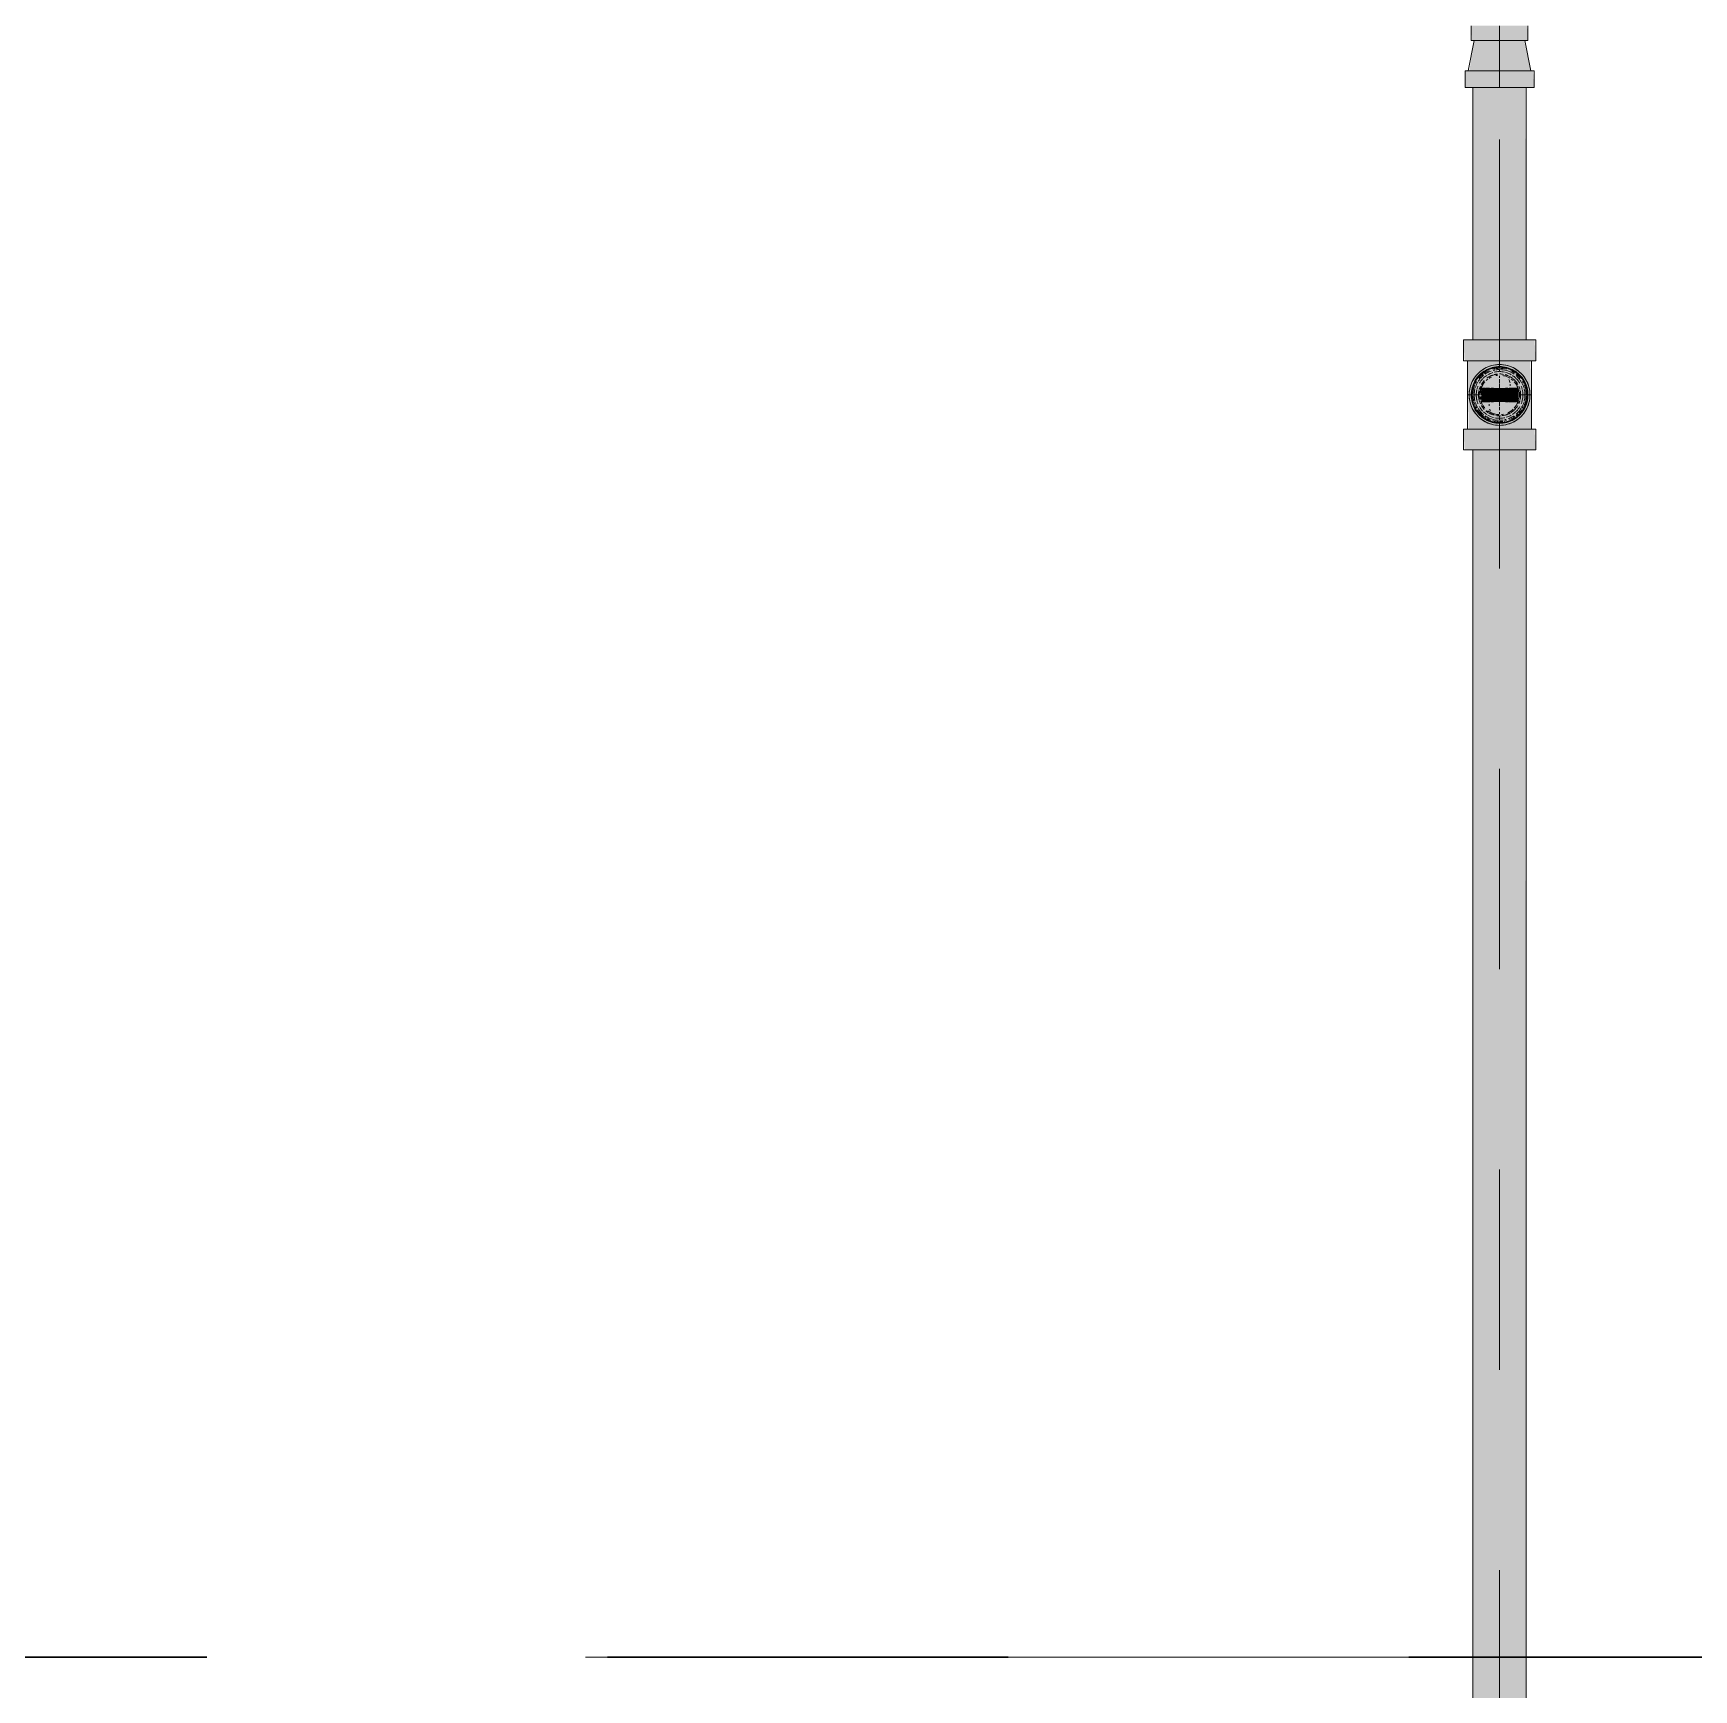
# Model space of a CAD drawing. Header units: millimetres. Extents: x -4000 to 187956, y -58990 to 162485.
# Drawn here: x 18088 to 19404, y 135424 to 136737 of the extents above; entities that cross this region are included whole.
import ezdxf

# ---------------------------------------------------------------- set-up
doc = ezdxf.new("R2010")
doc.units = ezdxf.units.MM
for name, pattern in [('Dash 1_16_', [317.5, 158.75, -158.75]), ('Grid Line', [2222.5, 1270, -317.5, 317.5, -317.5]), ('Grid Line 12_5mm', [2150, 1250, -300, 300, -300])]:
    doc.linetypes.add(name, pattern=pattern)
for name, color, linetype, lineweight in [('F-SPRN', 3, 'Continuous', 9), ('P-PIPE', 3, 'Continuous', 9), ('P-PIPE-CNTR', 3, 'Continuous', 9), ('S-GRID', 1, 'Continuous', 30)]:
    doc.layers.add(name, color=color, linetype=linetype, lineweight=lineweight)

# ---------------------------------------------------------------- blocks, each defined once
blk = doc.blocks.new('CMF2_NHAXUONG_A_rvt-1-0_000')
at = {"layer": 'S-GRID', "linetype": 'Grid Line 12_5mm', "lineweight": 9}
blk.add_line((-824.3, 135450), (183641.1, 135450), dxfattribs=at)
blk = doc.blocks.new('Sprinkler_Up - DN20-V33-0_000')
at = {"layer": 'F-SPRN', "transparency": 33554534}
for points in [[(13, 0), (22.2, 0), (18, 13.1), (6.9, 21.2), (-6.9, 21.2), (-18, 13.1), (-22.2, 0), (-3.9, 0.7), (-1.7, 2.9), (-1.2, 3.5), (-0.6, 4), (0.6, 4), (1.2, 3.5), (1.7, 2.9), (4.6, 0)], [(0, -16.7), (4.3, -16.1), (11.8, -11.8), (16.1, -4.3), (16.1, 4.3), (9.9, 13.2), (8.3, 14.4), (0, 16.7), (-4.3, 16.1), (-11.8, 11.8), (-16.1, 4.3), (-16.1, -4.3), (-11.8, -11.8), (-8.3, -14.4)], [(0, -15.6), (7.8, -13.5), (13.5, -7.8), (15.1, -4), (15.1, 4), (13, 8.3), (7.8, 13.5), (0, 15.6), (-8.2, 13.2), (-11, 11), (-15.1, 4), (-15.1, -4), (-11, -11), (-7.8, -13.5)], [(6.9, -21.2), (18, -13.1), (22.2, 0), (3.9, -0.7), (1.7, -2.9), (1.2, -3.5), (0.6, -4), (-0.6, -4), (-1.2, -3.5), (-1.7, -2.9), (-4.6, 0), (-22.2, 0), (-18, -13.1), (-6.9, -21.2), (3.4, -21.2)], [(-10.9, -5.5), (-10.9, 5.4), (-14.5, 5.4), (-14.5, -5.5)], [(-7.7, -5.5), (-7.7, 5.4), (-10.9, 5.4), (-10.9, -5.5)], [(0, -5.5), (0, 5.4), (-7.7, 5.4), (-7.7, -5.5)], [(0, 0), (5.7, 0), (2.9, 4.9), (-2.9, 4.9), (-5.7, 0)], [(2.9, -4.9), (5.7, 0), (-5.7, 0), (-2.9, -4.9)], [(-4.6, 0), (4.6, 0), (0, 4.6)], [(0, -4.6), (4.6, 0), (-4.6, 0)], [(0, -2.6), (1.3, 0), (-1.8, 0)], [(-1.3, 0), (1.8, 0), (0, 2.6)], [(7.7, -5.5), (7.7, 5.4), (0, 5.4), (0, -5.5)], [(10.9, -5.5), (10.9, 5.4), (7.7, 5.4), (7.7, -5.5)], [(10.9, -5.5), (14.5, -5.5), (14.5, 5.4), (10.9, 5.4)]]:
    blk.add_hatch(color=1, dxfattribs=at).paths.add_polyline_path(points)
at = {"layer": 'F-SPRN', "color": 1}
for p, q in [((-11.5, 5.4), (-14.5, 5.4)), ((-14.5, 5.4), (-11.3, 5.4)), ((-14.5, 5.4), (-14.5, 3.7)), ((-14.5, 3.3), (-14.5, 0)), ((-11.5, 5.4), (-11.5, 4)), ((-10.9, 1.9), (-10.9, 3.6)), ((-10.8, 5.4), (-8, 5.4)), ((-8.1, 5.4), (-10.8, 5.4)), ((-8.1, 5.4), (-8.1, 2.8)), ((-8.1, 2.5), (-8.1, 0.7)), ((-7.7, 4.8), (-7.7, 2.7)), ((-7.7, 4.8), (-7.7, 2.7)), ((-7.7, 2.1), (-7.7, 0.5)), ((-7.7, 2.1), (-7.7, 0.5)), ((-6.7, 5.4), (-4.7, 5.4)), ((-5.8, 3.8), (-5.8, 2.2)), ((-2.1, 0), (-2.1, 0)), ((-2.1, 0), (-2.1, -0.1)), ((-0.6, 2), (-0.6, 2)), ((-0.5, 2), (-0.6, 2)), ((0, 2.1), (-0.1, 2.1)), ((1.7, 1.2), (1.6, 1.3)), ((1.7, 1.2), (1.7, 1.2)), ((2.1, 0), (2.1, 0.1)), ((2.1, 0), (2.1, 0)), ((4.7, 5.4), (6.5, 5.4)), ((7.7, 5.4), (10.8, 5.4)), ((7.7, 5.2), (7.7, 2.7)), ((7.7, 5.2), (7.7, 2.7)), ((7.7, 2.3), (7.7, 0.5)), ((7.7, 2.3), (7.7, 0.5)), ((10.8, 5.4), (8.1, 5.4)), ((8.1, 5.4), (8.1, 2.8)), ((8.1, 2.5), (8.1, 0.4)), ((10.9, 5.4), (13, 5.4)), ((10.9, 3.6), (10.9, 0.2)), ((13, 5.4), (11.5, 5.4)), ((11.5, 5.4), (11.5, 4)), ((11.5, 3), (11.5, 0.2)), ((13.2, 5.4), (14.5, 5.4)), ((14.5, 5.4), (13.2, 5.4)), ((14.5, 5.4), (14.5, -5.5)), ((-14.5, -1.3), (-14.5, -3.7)), ((-11.1, -5.5), (-14.5, -5.5)), ((-14.5, -5.5), (-11.5, -5.5)), ((-10.9, -2.6), (-10.9, -1.3)), ((-10.8, -5.5), (-8.1, -5.5)), ((-7.8, -5.5), (-10.8, -5.5)), ((-8.1, -4.2), (-8.1, -5.5)), ((-7.7, -2.7), (-7.7, -4)), ((-7.7, -2.7), (-7.7, -4)), ((-7, -5.5), (-5.8, -5.5)), ((-4.8, -5.5), (-7, -5.5)), ((-5.8, -2.3), (-5.8, -3.8)), ((-2.1, -0.1), (-2.1, -0.2)), ((-2.1, -0.3), (-2, -0.4)), ((-1.5, -1.4), (-1.4, -1.5)), ((-1.2, -1.7), (-1.1, -1.7)), ((-1.1, -1.7), (-1.1, -1.8)), ((0, -2.1), (0.1, -2.1)), ((7, -5.5), (4.8, -5.5)), ((5.8, -2.2), (5.8, -3.8)), ((5.8, -5.5), (7, -5.5)), ((7.7, -0.5), (7.7, -2.3)), ((7.7, -0.5), (7.7, -2.3)), ((7.7, -2.7), (7.7, -5.4)), ((7.7, -2.7), (7.7, -5.4)), ((10.8, -5.5), (7.7, -5.5)), ((8.1, -0.4), (8.1, -2.5)), ((8.1, -2.8), (8.1, -5.5)), ((8.1, -5.5), (10.8, -5.5)), ((10.9, -0.2), (10.9, -3.6)), ((13, -5.5), (10.9, -5.5)), ((11.5, -0.2), (11.5, -3)), ((11.5, -4), (11.5, -5.5)), ((11.5, -5.5), (13, -5.5)), ((13.3, -5.5), (14.5, -5.5)), ((14.5, -5.5), (13.3, -5.5))]:
    blk.add_line(p, q, dxfattribs=at)
at = {"layer": 'F-SPRN', "color": 1, "flags": 128}
for points in [[(-1.7, 1.1), (-1.8, 1.1), (-1.8, 1), (-1.9, 0.9), (-1.9, 0.8), (-1.9, 0.8), (-2, 0.7), (-2, 0.6), (-2, 0.5), (-2, 0.5), (-2, 0.4), (-2.1, 0.3), (-2.1, 0.2), (-2.1, 0.1), (-2.1, 0)], [(-1.5, 1.4), (-1.6, 1.3), (-1.6, 1.3), (-1.7, 1.2), (-1.7, 1.1)], [(-1.4, 1.5), (-1.5, 1.5), (-1.5, 1.4)], [(-0.6, 2), (-0.7, 2), (-0.8, 1.9), (-0.9, 1.9), (-0.9, 1.9), (-1, 1.8), (-1.1, 1.8), (-1.2, 1.7), (-1.2, 1.7), (-1.3, 1.6), (-1.4, 1.6), (-1.4, 1.5)], [(-0.3, 2.1), (-0.4, 2), (-0.5, 2)], [(-0.1, 2.1), (-0.1, 2.1), (-0.2, 2.1), (-0.3, 2.1)], [(1.6, 1.3), (1.6, 1.4), (1.5, 1.4), (1.4, 1.5), (1.4, 1.5), (1.3, 1.6), (1.3, 1.7), (1.2, 1.7), (1.1, 1.7), (1.1, 1.8), (1, 1.8), (0.9, 1.9), (0.8, 1.9), (0.8, 1.9), (0.7, 2), (0.6, 2), (0.5, 2), (0.4, 2), (0.4, 2), (0.3, 2.1), (0.2, 2.1), (0.1, 2.1), (0, 2.1)], [(1.8, 1), (1.8, 1), (1.8, 1.1), (1.7, 1.2)], [(2.1, 0.1), (2.1, 0.2), (2.1, 0.2), (2.1, 0.3), (2, 0.4), (2, 0.5), (2, 0.6), (2, 0.7), (1.9, 0.7), (1.9, 0.8), (1.9, 0.9), (1.8, 1)], [(-2.1, -0.2), (-2.1, -0.2), (-2.1, -0.3)], [(-2, -0.4), (-2, -0.5), (-2, -0.6), (-2, -0.7), (-1.9, -0.7), (-1.9, -0.8), (-1.9, -0.9), (-1.8, -1), (-1.8, -1), (-1.8, -1.1), (-1.7, -1.2), (-1.7, -1.2), (-1.6, -1.3), (-1.6, -1.4), (-1.5, -1.4)], [(-1.4, -1.5), (-1.4, -1.5), (-1.3, -1.6)], [(-1.3, -1.6), (-1.3, -1.7), (-1.2, -1.7)], [(-1.1, -1.8), (-1, -1.8), (-0.9, -1.9), (-0.8, -1.9), (-0.8, -1.9), (-0.7, -2), (-0.6, -2), (-0.5, -2)], [(-0.5, -2), (-0.4, -2), (-0.4, -2), (-0.3, -2.1), (-0.2, -2.1), (-0.1, -2.1), (0, -2.1)], [(0.1, -2.1), (0.1, -2.1), (0.2, -2.1), (0.3, -2.1), (0.4, -2), (0.5, -2), (0.6, -2), (0.6, -2), (0.7, -2), (0.8, -1.9), (0.9, -1.9), (0.9, -1.9), (1, -1.8), (1.1, -1.8), (1.2, -1.7), (1.2, -1.7), (1.3, -1.6), (1.4, -1.6), (1.4, -1.5), (1.5, -1.5), (1.5, -1.4), (1.6, -1.3), (1.6, -1.3), (1.7, -1.2), (1.7, -1.1), (1.8, -1.1), (1.8, -1), (1.9, -0.9), (1.9, -0.8), (1.9, -0.8), (2, -0.7), (2, -0.6), (2, -0.5), (2, -0.5)], [(2, -0.5), (2, -0.4), (2.1, -0.3)], [(2.1, -0.3), (2.1, -0.2), (2.1, -0.1), (2.1, 0)]]:
    blk.add_lwpolyline(points, dxfattribs=at)
at = {"layer": 'F-SPRN', "color": 1}
for radius, start, end in [(22.2, 360, 180), (21.9, 142.518, 144), (21.9, 126.6942, 142.518), (21.9, 108.2621, 125.7507), (16.7, 121.4181, 126.9869), (16.7, 121.4181, 126.9869), (16.7, 106.5995, 120), (16.7, 106.5995, 120), (15.6, 120, 121.8808), (15.6, 120, 121.8808), (15.6, 114.4363, 119.9813), (15.6, 114.4363, 119.9813), (21.9, 99.348, 107.901), (16.7, 96.4143, 105), (16.7, 96.4143, 105), (21.9, 90.145, 98.8503), (15.6, 95.5762, 100.6843), (15.6, 95.5762, 100.6843), (16.7, 83.0684, 90), (16.7, 83.0684, 90), (21.9, 72.5583, 89.4624), (15.6, 75.573, 80.5892), (15.6, 75.573, 80.5892), (15.6, 67.5614, 74.5481), (15.6, 67.5614, 74.5481), (16.7, 60, 75), (16.7, 60, 75), (15.6, 60.0187, 65.5637), (15.6, 60.0187, 65.5637), (21.9, 54.2493, 71.7379), (15.6, 58.1192, 60), (15.6, 58.1192, 60), (16.7, 53.0131, 58.5819), (16.7, 53.0131, 58.5819), (21.9, 36.7299, 51.5887), (21.9, 165.6773, 179.2615), (21.9, 144.7698, 164.8151), (16.7, 167.6802, 180), (16.7, 167.6802, 180), (16.7, 155.3879, 164.9693), (16.7, 155.3879, 164.9693), (15.6, 166.4265, 180), (15.6, 166.4265, 180), (15.6, 150.9409, 165), (15.6, 159.6139, 165), (16.7, 136.7213, 149.931), (16.7, 136.7213, 149.931), (15.6, 150.9409, 156.3845), (15.6, 138.4214, 150), (15.6, 138.4214, 150), (15.6, 126.205, 133.2078), (15.6, 126.205, 133.2078), (4.63, 155.7832, 180), (4.63, 155.7832, 180), (4.63, 109.0192, 138.2703), (4.63, 109.0192, 138.2703), (2.56, 109.0192, 168.8278), (2.56, 109.0192, 168.8278), (2.04, 109.0192, 180), (4.63, 17.9592, 90), (4.63, 17.9592, 90), (3.81, 57.0577, 90), (2.56, 14.5599, 90), (2.56, 14.5599, 90), (2.04, 10.4703, 90), (3.81, 16.1605, 43.8358), (15.6, 46.7922, 53.795), (15.6, 46.7922, 53.795), (15.6, 30, 41.5786), (15.6, 33.2365, 41.5786), (16.7, 30, 38.2559), (16.7, 30, 38.2559), (15.6, 30, 33.2365), (15.6, 23.6155, 29.5646), (15.6, 15, 29.5646), (15.6, 15, 20.3861), (16.7, 15, 24.6121), (16.7, 15, 24.6121), (15.6, 360, 13.6618), (15.6, 0, 13.6618), (16.7, 360, 12.3198), (16.7, 0, 12.3198), (21.9, 15.1849, 35.2302), (21.9, 0.7385, 14.3227), (22.2, 180, 360), (21.9, 180.7385, 194.3227), (21.9, 195.1849, 215.2302), (21.9, 216.7299, 233.3058), (16.7, 180, 192.3198), (16.7, 180, 192.3198), (16.7, 195.0307, 204.6121), (16.7, 195.0307, 204.6121), (15.6, 181.9082, 193.6618), (15.6, 181.9082, 193.6618), (15.6, 197.3339, 209.5646), (15.6, 197.3339, 209.5646), (16.7, 210.069, 223.2787), (16.7, 210.069, 223.2787), (15.6, 212.5472, 221.5786), (15.6, 212.5472, 221.5786), (16.7, 229.4249, 238.5819), (16.7, 229.4249, 238.5819), (15.6, 233.795, 240), (15.6, 233.795, 240), (4.63, 197.9592, 0), (4.63, 197.9592, 270), (3.81, 196.1605, 360), (2.56, 191.1677, 0), (2.56, 191.1677, 360), (2.04, 190.4703, 0), (4.63, 270, 360), (15.6, 300, 313.2078), (15.6, 300, 313.2078), (16.7, 301.4181, 310.5751), (16.7, 301.4181, 310.5751), (15.6, 318.4214, 330), (15.6, 318.4214, 326.7635), (15.6, 326.7635, 330), (16.7, 321.7441, 330), (16.7, 321.7441, 330), (15.6, 330.4354, 345), (15.6, 330.4354, 336.3845), (21.9, 308.4113, 323.2701), (15.6, 339.6139, 345), (15.6, 346.3382, 360), (15.6, 346.3382, 360), (16.7, 335.3879, 345), (16.7, 335.3879, 345), (16.7, 347.6802, 360), (16.7, 347.6802, 360), (21.9, 324.7698, 344.8151), (21.9, 345.6773, 359.2615), (21.9, 234.2493, 251.7379), (16.7, 240, 255), (16.7, 240, 255), (15.6, 240.0187, 254.5481), (15.6, 240.0187, 254.5481), (21.9, 252.5583, 269.4624), (15.6, 255, 267.64), (15.6, 255, 267.64), (16.7, 263.0684, 270), (16.7, 263.0684, 270), (21.9, 270.145, 278.8503), (15.6, 275.5762, 280.6843), (15.6, 275.5762, 280.6843), (16.7, 276.4143, 285), (16.7, 276.4143, 285), (21.9, 279.348, 287.901), (16.7, 286.5995, 300), (16.7, 286.5995, 300), (15.6, 294.4363, 299.9813), (15.6, 294.4363, 299.9813), (21.9, 288.2621, 305.7507)]:
    blk.add_arc((0, 0), radius, start, end, dxfattribs=at)
blk = doc.blocks.new('Steel_Transition_Threaded_HoaPhat - Standard-V37-0_000')
at = {"layer": 'P-PIPE', "lineweight": 13, "transparency": 33554534}
h = blk.add_hatch(color=1, dxfattribs=at)
h.paths.add_polyline_path([(19250, 136427.6), (19255.8, 136428.4), (19263, 136431.9), (19265.9, 136434.2), (19269.5, 136438.8), (19271.7, 136444.3), (19272.5, 136450.1), (19271.7, 136455.9), (19269.5, 136461.3), (19263, 136468.2), (19261.3, 136469.6), (19255.8, 136471.8), (19250, 136472.6), (19244.2, 136471.8), (19238.8, 136469.6), (19232, 136463.3), (19230.5, 136461.3), (19228.3, 136455.9), (19227.5, 136450.1), (19228.3, 136444.3), (19230.5, 136438.8), (19234.1, 136434.2), (19238.8, 136430.6), (19244.2, 136428.4)])
h.paths.add_polyline_path([(19250, 136430), (19244.8, 136430.7), (19240, 136432.7), (19235.8, 136435.9), (19232.6, 136440), (19230.6, 136444.9), (19229.9, 136450.1), (19230.6, 136455.3), (19235, 136463.3), (19235.8, 136464.3), (19240, 136467.5), (19244.8, 136469.5), (19250, 136470.2), (19255.2, 136469.5), (19263, 136465.2), (19264.2, 136464.3), (19267.4, 136460.1), (19269.4, 136455.3), (19270.1, 136450.1), (19269.4, 136444.9), (19267.4, 136440), (19263, 136434.9), (19260.1, 136432.7), (19255.2, 136430.7)])
for points in [[(19250, 136430), (19250, 136433.7), (19241.8, 136435.9), (19235.8, 136441.9), (19233.6, 136450.1), (19235.8, 136458.3), (19241.8, 136464.3), (19250, 136466.5), (19250, 136470.2), (19244.8, 136469.5), (19240, 136467.5), (19235, 136463.3), (19232.6, 136460.1), (19230.6, 136455.3), (19229.9, 136450.1), (19230.6, 136444.9), (19232.6, 136440), (19235.8, 136435.9), (19240, 136432.7), (19244.8, 136430.7)], [(19250, 136431.6), (19254.8, 136432.2), (19259.3, 136434.1), (19263.1, 136437), (19266, 136440.8), (19267.9, 136445.3), (19268.5, 136450.1), (19267.9, 136454.9), (19266, 136459.3), (19262.9, 136463.3), (19259.3, 136466.1), (19254.8, 136468), (19250, 136468.6), (19245.2, 136468), (19240.8, 136466.1), (19236.9, 136463.2), (19234, 136459.3), (19232.1, 136454.9), (19231.5, 136450.1), (19232.1, 136445.3), (19234, 136440.8), (19236.9, 136437), (19240.8, 136434.1), (19245.2, 136432.2)], [(19250, 136430), (19255.2, 136430.7), (19263, 136434.9), (19264.2, 136435.9), (19267.4, 136440), (19269.4, 136444.9), (19270.1, 136450.1), (19269.4, 136455.3), (19267.4, 136460.1), (19263, 136465.2), (19260.1, 136467.5), (19255.2, 136469.5), (19250, 136470.2), (19250, 136466.5), (19258.2, 136464.3), (19264.2, 136458.3), (19266.4, 136450.1), (19264.2, 136441.9), (19258.2, 136435.9), (19250, 136433.7)]]:
    blk.add_hatch(color=1, dxfattribs=at).paths.add_polyline_path(points)
at = {"layer": 'P-PIPE', "color": 20, "lineweight": 13}
for radius, start, end in [(22.5, 90, 270), (22.5, 135, 150), (20.1, 139.8677, 148.1553), (18.5, 136.4297, 150), (18.5, 136.4297, 150), (22.5, 120, 135), (20.1, 135, 138.6435), (20.1, 128.8856, 135), (18.5, 134.3867, 135), (18.5, 134.3867, 135), (18.5, 123.4976, 133.2041), (18.5, 123.4976, 133.2041), (20.1, 120, 125.0043), (22.5, 105, 120), (20.1, 109.6859, 120), (18.5, 106.819, 120), (18.5, 106.819, 120), (16.4, 115.1607, 120), (16.4, 107.4657, 111.9681), (22.5, 90, 105), (20.1, 100.9975, 105), (18.5, 91.4353, 103.2046), (18.5, 91.4353, 103.2046), (16.4, 96.2132, 104.6042), (20.1, 90.5246, 98.5089), (22.5, 75, 90), (22.5, 270, 90), (18.5, 78.0986, 90), (18.5, 78.0986, 90), (20.1, 75.0607, 87.9279), (18.5, 60, 75), (18.5, 60, 75), (16.4, 66.9681, 72.9388), (20.1, 60, 75), (22.5, 60, 75), (20.1, 54.9957, 60), (18.5, 46.7959, 56.5024), (18.5, 46.7959, 56.5024), (22.5, 45, 60), (18.5, 45, 45.6133), (18.5, 45, 45.6133), (20.1, 45, 49.451), (18.5, 30, 43.5703), (18.5, 30, 43.5703), (20.1, 31.8447, 45), (22.5, 30, 45), (22.5, 165, 180), (22.5, 180, 195), (22.5, 150, 165), (20.1, 166.0499, 180), (20.1, 180, 193.9501), (20.1, 150, 162.7449), (18.5, 166.5939, 193.4061), (18.5, 166.5939, 180), (18.5, 180, 193.4061), (18.5, 157.6232, 165), (18.5, 157.6232, 165), (16.4, 168.5467, 178.9063), (16.4, 184.8393, 191.4533), (16.4, 158.0319, 163.506), (16.4, 143.5463, 150), (16.4, 30, 37.0516), (16.4, 353.5463, 8.0319), (18.5, 15, 22.3768), (18.5, 15, 22.3768), (20.1, 17.2551, 30), (18.5, 346.5939, 13.4061), (18.5, 0, 13.4061), (18.5, 346.5939, 0), (22.5, 15, 30), (20.1, 0, 13.9501), (20.1, 346.0499, 0), (22.5, 0, 15), (22.5, 345, 0), (22.5, 195, 210), (22.5, 210, 225), (20.1, 197.2551, 210), (18.5, 195, 202.3768), (18.5, 195, 202.3768), (20.1, 211.8447, 225), (18.5, 210, 223.5703), (18.5, 210, 223.5703), (20.1, 225, 231.1144), (16.4, 210.6635, 216.4537), (18.5, 226.7959, 236.5024), (18.5, 226.7959, 236.5024), (16.4, 230.4733, 236.6389), (16.4, 240, 246.5955), (16.4, 293.4045, 300), (18.5, 303.4976, 313.2041), (18.5, 303.4976, 313.2041), (18.5, 314.5933, 315), (18.5, 314.5933, 315), (20.1, 310.549, 315), (18.5, 316.4297, 330), (18.5, 316.4297, 330), (20.1, 315, 328.1553), (16.4, 338.0319, 342.8691), (22.5, 315, 330), (18.5, 337.6232, 345), (18.5, 337.6232, 345), (20.1, 330, 342.7449), (22.5, 330, 345), (22.5, 225, 240), (20.1, 234.9957, 240), (22.5, 240, 255), (20.1, 240, 255), (18.5, 240, 255), (18.5, 240, 255), (22.5, 255, 270), (16.4, 250.3629, 255), (20.1, 255.0607, 267.9279), (18.5, 258.0986, 270), (18.5, 258.0986, 270), (16.4, 264.1652, 268.506), (22.5, 270, 285), (20.1, 270.5246, 278.5089), (18.5, 271.4353, 283.2046), (18.5, 271.4353, 283.2046), (16.4, 276.2132, 283.9063), (20.1, 280.9975, 285), (16.4, 287.4657, 291.9681), (18.5, 286.819, 300), (18.5, 286.819, 300), (22.5, 285, 300), (20.1, 289.6859, 300), (20.1, 300, 305.0043), (22.5, 300, 315)]:
    blk.add_arc((19250, 136450.1), radius, start, end, dxfattribs=at)

msp = doc.modelspace()

# ---------------------------------------------------------------- block references
at = {"lineweight": 5}
msp.add_blockref('CMF2_NHAXUONG_A_rvt-1-0_000', (0, 0), dxfattribs=at)

# ---------------------------------------------------------------- next in the draw order: hatches: boundary and pattern name
at = {"layer": 'P-PIPE', "transparency": 33554534}
for points in [[(19250, 136730.8), (19272.5, 136730.8), (19271.7, 136742.6), (19227.5, 136742.6), (19228.3, 136730.8), (19244.2, 136730.8)], [(19267.5, 136706.9), (19274.8, 136706.9), (19269.4, 136730.8), (19229.9, 136730.8), (19226.1, 136706.9), (19263, 136706.9)], [(19222.7, 136693.6), (19277.4, 136693.6), (19276.4, 136706.9), (19222.7, 136706.9)], [(19229.6, 136493.8), (19250, 136493.8), (19250, 136693.6), (19228.9, 136693.6), (19228.9, 136493.8)], [(19271.1, 136493.8), (19270.4, 136693.6), (19250, 136693.6), (19250, 136493.8), (19270.4, 136493.8)], [(19229.8, 136477.1), (19250, 136477.1), (19250, 136493.8), (19221.4, 136493.8), (19222.3, 136477.1), (19225.2, 136477.1)], [(19264.3, 136477.1), (19278.6, 136477.1), (19277.7, 136493.8), (19250, 136493.8), (19250, 136477.1), (19263, 136477.1)], [(19245.1, 136423.1), (19250, 136423.1), (19250, 136428.9), (19240.8, 136431.3), (19233.9, 136436.8), (19231.7, 136439.4), (19229.2, 136446.2), (19229.2, 136454), (19233.9, 136463.4), (19237.7, 136467), (19244.3, 136470.2), (19250, 136471.2), (19250, 136477.1), (19224.7, 136477.1), (19225.6, 136423.1), (19243.5, 136423.1)], [(19261.1, 136423.1), (19275.3, 136423.1), (19274.4, 136477.1), (19250, 136477.1), (19250, 136471.2), (19259.2, 136468.9), (19266.1, 136463.4), (19268.3, 136460.7), (19270.8, 136454), (19270.8, 136446.2), (19266.1, 136436.8), (19262.3, 136433.2), (19255.7, 136430), (19250, 136428.9), (19250, 136423.1), (19259.6, 136423.1)], [(19250, 136426), (19256.2, 136426.8), (19263, 136429.9), (19267.1, 136433), (19270.9, 136438), (19273.3, 136443.8), (19274.1, 136450.1), (19273.3, 136456.3), (19270.9, 136462.1), (19267.1, 136467.1), (19262.1, 136471), (19256.2, 136473.4), (19250, 136474.2), (19243.8, 136473.4), (19237.9, 136471), (19233, 136467.1), (19229.1, 136462.1), (19226.7, 136456.3), (19225.9, 136450.1), (19226.7, 136443.8), (19229.1, 136438), (19233, 136433), (19237.9, 136429.2), (19243.8, 136426.8)], [(19241.7, 136435.6), (19242.8, 136437.6), (19241.7, 136441.7), (19242.8, 136445.9), (19245.8, 136449), (19257.2, 136454.3), (19258.4, 136458.4), (19256.7, 136463.3), (19255.9, 136464.3), (19250, 136466.8), (19241.7, 136464.6), (19235.5, 136458.4), (19233.3, 136450.1), (19235.5, 136441.7), (19238.2, 136438.3)], [(19250, 136433.4), (19258.4, 136435.6), (19263, 136440.3), (19266.1, 136445.8), (19266.1, 136454.4), (19260, 136463.3), (19258.4, 136464.6), (19250, 136466.8), (19245.7, 136466.2), (19238.2, 136461.9), (19233.9, 136454.4), (19233.9, 136445.8), (19238.2, 136438.3), (19241.7, 136435.6)], [(19250, 136406.5), (19250, 136423.1), (19221.4, 136423.1), (19222.3, 136406.5), (19242.6, 136406.5)], [(19278.6, 136406.5), (19277.7, 136423.1), (19250, 136423.1), (19250, 136406.5), (19277.7, 136406.5)], [(19250, 134725.1), (19250, 136406.5), (19228.9, 136406.5), (19229.6, 134725.1), (19244.5, 134725.1)], [(19250, 134725.1), (19271.1, 134725.1), (19270.4, 136406.5), (19250, 136406.5), (19250, 135076.2)]]:
    msp.add_hatch(color=1, dxfattribs=at).paths.add_polyline_path(points)

# ---------------------------------------------------------------- next in the draw order: linework, layer by layer
at = {"layer": 'P-PIPE', "color": 20, "lineweight": 13}
for p, q in [((19227.5, 136742.6), (19227.5, 136730.8)), ((19272.5, 136730.8), (19272.5, 136742.6)), ((19229.9, 136730.8), (19225.2, 136706.9)), ((19227.5, 136730.8), (19272.5, 136730.8)), ((19227.5, 136730.8), (19228.3, 136730.8)), ((19228.3, 136730.8), (19229.8, 136730.8)), ((19230.6, 136730.8), (19244.2, 136730.8)), ((19244.8, 136730.8), (19255.2, 136730.8)), ((19255.8, 136730.8), (19269.4, 136730.8)), ((19274.8, 136706.9), (19270.1, 136730.8)), ((19270.2, 136730.8), (19271.7, 136730.8)), ((19271.7, 136730.8), (19272.5, 136730.8)), ((19222.7, 136706.9), (19222.7, 136693.6)), ((19223.6, 136706.9), (19222.7, 136706.9)), ((19277.4, 136706.9), (19222.7, 136706.9)), ((19225, 136706.9), (19223.6, 136706.9)), ((19242.9, 136706.9), (19226.3, 136706.9)), ((19256.4, 136706.9), (19243.6, 136706.9)), ((19262.5, 136706.9), (19257.1, 136706.9)), ((19273.7, 136706.9), (19263, 136706.9)), ((19276.4, 136706.9), (19275, 136706.9)), ((19277.4, 136706.9), (19276.4, 136706.9)), ((19277.4, 136693.6), (19277.4, 136706.9)), ((19222.7, 136693.6), (19277.4, 136693.6)), ((19222.7, 136693.6), (19223.6, 136693.6)), ((19223.6, 136693.6), (19226.3, 136693.6)), ((19226.3, 136693.6), (19228.7, 136693.6)), ((19228.9, 136693.6), (19228.9, 136493.8)), ((19229.6, 136693.6), (19228.9, 136693.6)), ((19263.1, 136693.6), (19231.7, 136693.6)), ((19231.7, 136693.6), (19268.4, 136693.6)), ((19268.3, 136693.6), (19263.8, 136693.6)), ((19271.1, 136693.6), (19270.4, 136693.6)), ((19271.1, 136493.8), (19271.1, 136693.6)), ((19271.3, 136693.6), (19273.7, 136693.6)), ((19273.7, 136693.6), (19276.4, 136693.6)), ((19276.4, 136693.6), (19277.4, 136693.6)), ((19221.4, 136493.8), (19221.4, 136477.1)), ((19222.3, 136493.8), (19221.4, 136493.8)), ((19250, 136493.8), (19221.4, 136493.8)), ((19225.2, 136493.8), (19222.3, 136493.8)), ((19228.8, 136493.8), (19225.2, 136493.8)), ((19228.9, 136493.8), (19229.6, 136493.8)), ((19229.7, 136493.8), (19235.1, 136493.8)), ((19235, 136493.8), (19229.8, 136493.8)), ((19235.6, 136493.8), (19264.4, 136493.8)), ((19250, 136493.8), (19235.7, 136493.8)), ((19264.3, 136493.8), (19250, 136493.8)), ((19278.6, 136493.8), (19250, 136493.8)), ((19264.9, 136493.8), (19270.3, 136493.8)), ((19270.2, 136493.8), (19265, 136493.8)), ((19270.4, 136493.8), (19271.1, 136493.8)), ((19274.8, 136493.8), (19271.2, 136493.8)), ((19277.7, 136493.8), (19274.8, 136493.8)), ((19278.6, 136493.8), (19277.7, 136493.8)), ((19278.6, 136477.1), (19278.6, 136493.8)), ((19221.4, 136477.1), (19222.3, 136477.1)), ((19221.4, 136477.1), (19250, 136477.1)), ((19222.3, 136477.1), (19224.6, 136477.1)), ((19224.7, 136477.1), (19224.7, 136423.1)), ((19225.6, 136477.1), (19224.7, 136477.1)), ((19225.6, 136477.1), (19224.7, 136477.1)), ((19225.5, 136477.1), (19234.7, 136477.1)), ((19228.1, 136477.1), (19225.6, 136477.1)), ((19228.1, 136477.1), (19225.6, 136477.1)), ((19234.6, 136477.1), (19228.1, 136477.1)), ((19232.1, 136477.1), (19228.1, 136477.1)), ((19237.4, 136477.1), (19232.1, 136477.1)), ((19241.9, 136477.1), (19235.6, 136477.1)), ((19235.7, 136477.1), (19241.9, 136477.1)), ((19242.6, 136477.1), (19237.4, 136477.1)), ((19243.4, 136477.1), (19250, 136477.1)), ((19250, 136477.1), (19243.5, 136477.1)), ((19250, 136477.1), (19243.5, 136477.1)), ((19250, 136477.1), (19256.6, 136477.1)), ((19250, 136477.1), (19278.6, 136477.1)), ((19256.5, 136477.1), (19250, 136477.1)), ((19256.5, 136477.1), (19250, 136477.1)), ((19262.6, 136477.1), (19257.4, 136477.1)), ((19258.1, 136477.1), (19262.7, 136477.1)), ((19264.4, 136477.1), (19258.1, 136477.1)), ((19267.9, 136477.1), (19262.6, 136477.1)), ((19263, 136477.1), (19264.3, 136477.1)), ((19265.3, 136477.1), (19274.5, 136477.1)), ((19275.3, 136477.1), (19265.4, 136477.1)), ((19271.9, 136477.1), (19267.9, 136477.1)), ((19274.4, 136477.1), (19271.9, 136477.1)), ((19275.3, 136477.1), (19274.4, 136477.1)), ((19275.3, 136423.1), (19275.3, 136477.1)), ((19275.4, 136477.1), (19277.7, 136477.1)), ((19277.7, 136477.1), (19278.6, 136477.1)), ((19221.4, 136423.1), (19221.4, 136406.5)), ((19222.3, 136423.1), (19221.4, 136423.1)), ((19250, 136423.1), (19221.4, 136423.1)), ((19224.6, 136423.1), (19222.3, 136423.1)), ((19224.7, 136423.1), (19234.6, 136423.1)), ((19224.7, 136423.1), (19225.6, 136423.1)), ((19234.7, 136423.1), (19225.5, 136423.1)), ((19225.6, 136423.1), (19228.1, 136423.1)), ((19228.1, 136423.1), (19232.1, 136423.1)), ((19232.1, 136423.1), (19237.4, 136423.1)), ((19235.6, 136423.1), (19241.9, 136423.1)), ((19241.9, 136423.1), (19235.7, 136423.1)), ((19237.4, 136423.1), (19242.6, 136423.1)), ((19250, 136423.1), (19243.4, 136423.1)), ((19243.5, 136423.1), (19250, 136423.1)), ((19243.5, 136423.1), (19250, 136423.1)), ((19256.6, 136423.1), (19250, 136423.1)), ((19278.6, 136423.1), (19250, 136423.1)), ((19250, 136423.1), (19256.5, 136423.1)), ((19250, 136423.1), (19256.5, 136423.1)), ((19257.4, 136423.1), (19262.6, 136423.1)), ((19262.7, 136423.1), (19258.1, 136423.1)), ((19258.1, 136423.1), (19264.4, 136423.1)), ((19262.6, 136423.1), (19267.9, 136423.1)), ((19264.3, 136423.1), (19263, 136423.1)), ((19274.5, 136423.1), (19265.3, 136423.1)), ((19265.4, 136423.1), (19274.4, 136423.1)), ((19267.9, 136423.1), (19271.9, 136423.1)), ((19271.9, 136423.1), (19274.4, 136423.1)), ((19274.4, 136423.1), (19275.3, 136423.1)), ((19274.4, 136423.1), (19275.3, 136423.1)), ((19277.7, 136423.1), (19275.4, 136423.1)), ((19278.6, 136423.1), (19277.7, 136423.1)), ((19278.6, 136406.5), (19278.6, 136423.1)), ((19221.4, 136406.5), (19222.3, 136406.5)), ((19221.4, 136406.5), (19250, 136406.5)), ((19222.3, 136406.5), (19225.2, 136406.5)), ((19225.2, 136406.5), (19228.8, 136406.5)), ((19228.9, 136406.5), (19228.9, 134725.1)), ((19229.6, 136406.5), (19228.9, 136406.5)), ((19235.1, 136406.5), (19229.7, 136406.5)), ((19229.8, 136406.5), (19235, 136406.5)), ((19264.4, 136406.5), (19235.6, 136406.5)), ((19235.7, 136406.5), (19250, 136406.5)), ((19250, 136406.5), (19264.3, 136406.5)), ((19250, 136406.5), (19278.6, 136406.5)), ((19270.3, 136406.5), (19264.9, 136406.5)), ((19265, 136406.5), (19270.2, 136406.5)), ((19271.1, 136406.5), (19270.4, 136406.5)), ((19271.1, 134725.1), (19271.1, 136406.5)), ((19271.2, 136406.5), (19274.8, 136406.5)), ((19274.8, 136406.5), (19277.7, 136406.5)), ((19277.7, 136406.5), (19278.6, 136406.5))]:
    msp.add_line(p, q, dxfattribs=at)
for radius, start, end in [(24.1, 90, 270), (24.1, 150, 165), (24.1, 135, 150), (24.1, 120, 135), (21.1, 128.0211, 141.0043), (21.1, 113.0211, 125.8689), (24.1, 105, 120), (24.1, 90, 105), (21.1, 99.731, 105), (21.1, 90, 98.0211), (24.1, 75, 90), (24.1, 270, 90), (21.1, 75, 90), (24.1, 60, 75), (21.1, 54.4236, 65.5764), (24.1, 45, 60), (21.1, 39.3488, 51.7717), (24.1, 30, 45), (24.1, 15, 30), (24.1, 165, 180), (24.1, 180, 195), (21.1, 165.7378, 177.7452), (21.1, 182.0242, 192.7707), (21.1, 158.0211, 165), (21.1, 150, 154.6013), (21.1, 26.4435, 30), (21.1, 15, 21.9789), (21.1, 2.0242, 14.2622), (21.1, 353.0708, 357.9758), (24.1, 0, 15), (24.1, 345, 0), (24.1, 195, 210), (24.1, 210, 225), (21.1, 195, 203.0211), (21.1, 205.3987, 210), (21.1, 213.8363, 218.0211), (21.1, 218.1596, 233.0211), (21.1, 317.2293, 321.8404), (21.1, 321.9789, 326.1637), (24.1, 315, 330), (21.1, 330, 334.6013), (21.1, 336.9789, 345), (21.1, 345.7378, 351.9789), (24.1, 330, 345), (24.1, 225, 240), (21.1, 234.1311, 240), (24.1, 240, 255), (21.1, 242.2293, 251.1321), (24.1, 255, 270), (21.1, 255, 261.9292), (21.1, 261.9789, 267.7707), (21.1, 270, 276.9789), (24.1, 270, 285), (21.1, 279.731, 285), (24.1, 285, 300), (21.1, 291.9789, 305.8689), (24.1, 300, 302.768), (21.1, 308.2283, 315), (24.1, 302.768, 315)]:
    msp.add_arc((19250, 136450.1), radius, start, end, dxfattribs=at)
at = {"layer": 'P-PIPE', "color": 1}
for centre, radius, start, end in [((19250, 136458.4), 8.35, 69.0027, 79.2369), ((19250, 136458.4), 8.35, 20.1285, 29.0413), ((19250, 136450.1), 16.7, 46.0317, 51.8726), ((19250, 136450.1), 16.7, 39.3092, 45.2846), ((19250, 136450.1), 16.7, 170.1108, 177.203), ((19250, 136450.1), 16.7, 182.797, 189.8892), ((19250, 136450.1), 16.7, 157.579, 164.2722), ((19250, 136441.7), 8.35, 115.6806, 125.5287), ((19250, 136441.7), 8.35, 100.6842, 114.0387), ((19250, 136441.7), 8.35, 90, 100.6842), ((19250, 136458.4), 8.35, 270, 280.6842), ((19250, 136458.4), 8.35, 316.3183, 330), ((19250, 136458.4), 8.35, 8.0385, 17.9918), ((19250, 136458.4), 8.35, 352.2824, 1.6717), ((19250, 136450.1), 16.7, 32.3031, 39.2955), ((19250, 136450.1), 16.7, 16.9375, 22.421), ((19250, 136450.1), 16.7, 4.3093, 9.8892), ((19250, 136450.1), 16.7, 190.2154, 195.2487), ((19250, 136450.1), 16.7, 231.8726, 237.203), ((19250, 136441.7), 8.35, 172.0327, 181.5407), ((19250, 136441.7), 8.35, 199.9004, 209.0413), ((19250, 136441.7), 8.35, 131.0366, 150), ((19250, 136441.7), 8.35, 226.6998, 237.8461), ((19250, 136450.1), 16.7, 308.1274, 313.9683), ((19250, 136450.1), 16.7, 314.7154, 320.6908), ((19250, 136450.1), 16.7, 337.2636, 343.0625), ((19250, 136441.7), 8.35, 249.0027, 259.2369), ((19250, 136450.1), 16.7, 264.6626, 273.5288)]:
    msp.add_arc(centre, radius, start, end, dxfattribs=at)
at = {"layer": 'P-PIPE-CNTR', "color": 20, "lineweight": 13}
for p, q in [((19250, 136693.6), (19250, 136742.6)), ((19250, 136493.8), (19250, 136474.2)), ((19250, 136474.2), (19250, 136472.6)), ((19250, 136472.6), (19250, 136471.2)), ((19250, 136470.2), (19250, 136468.6)), ((19250, 136465.2), (19250, 136463.6)), ((19250, 136462.6), (19250, 136459.8)), ((19250, 136459.1), (19250, 136456.5)), ((19250, 136454.3), (19250, 136452.6)), ((19250, 136452.1), (19250, 136450.1)), ((19250, 136450.1), (19250, 136448)), ((19250, 136447.5), (19250, 136445.9)), ((19250, 136444.6), (19250, 136441.1)), ((19250, 136440.4), (19250, 136438.1)), ((19250, 136436.5), (19250, 136435)), ((19250, 136433.4), (19250, 136432.2)), ((19250, 136431.6), (19250, 136430)), ((19250, 136428.9), (19250, 136427.6)), ((19250, 136426), (19250, 136406.5))]:
    msp.add_line(p, q, dxfattribs=at)
at = {"layer": 'P-PIPE-CNTR', "color": 1, "linetype": 'Dash 1_16_'}
for p, q in [((19250, 136493.8), (19250, 136693.6)), ((19250, 136493.8), (19250, 136693.6)), ((19250, 136472.6), (19250, 136475.1)), ((19250, 136471.2), (19250, 136472.6)), ((19250, 136468.6), (19250, 136470.2)), ((19250, 136463.6), (19250, 136465.2)), ((19250, 136459.8), (19250, 136462.6)), ((19225, 136450.1), (19227.5, 136450.1)), ((19227.8, 136450.1), (19231.5, 136450.1)), ((19231.5, 136450.1), (19233.3, 136450.1)), ((19236.9, 136450.1), (19240.4, 136450.1)), ((19240.4, 136450.1), (19242.3, 136450.1)), ((19245.4, 136450.1), (19247.6, 136450.1)), ((19248.7, 136450.1), (19250, 136450.1)), ((19250, 136455.5), (19250, 136459.1)), ((19250, 136452.6), (19250, 136454.3)), ((19250, 136450.1), (19250, 136452.1)), ((19250, 136448), (19250, 136450.1)), ((19250, 136450.1), (19251.3, 136450.1)), ((19251.8, 136450.1), (19254.6, 136450.1)), ((19255.7, 136450.1), (19263, 136450.1)), ((19266.4, 136450.1), (19268.5, 136450.1)), ((19268.5, 136450.1), (19272.2, 136450.1)), ((19272.5, 136450.1), (19275, 136450.1)), ((19250, 136445.9), (19250, 136447.5)), ((19250, 136441.1), (19250, 136444.6)), ((19250, 136438.1), (19250, 136440.4)), ((19250, 136435), (19250, 136436.5)), ((19250, 136432.2), (19250, 136433.4)), ((19250, 136430), (19250, 136431.6)), ((19250, 136427.6), (19250, 136428.9)), ((19250, 136425.1), (19250, 136427.6)), ((19250, 134725.1), (19250, 136406.5)), ((19250, 134725.1), (19250, 136406.5))]:
    msp.add_line(p, q, dxfattribs=at)
at = {"layer": 'S-GRID', "linetype": 'Grid Line'}
msp.add_line((-824.3, 135450), (183641.1, 135450), dxfattribs=at)

# ---------------------------------------------------------------- next in the draw order: block references
at = {"layer": 'F-SPRN', "color": 1}
msp.add_blockref('Sprinkler_Up - DN20-V33-0_000', (19250, 136450.1), dxfattribs=at)
at = {"layer": 'P-PIPE', "color": 20, "lineweight": 13}
msp.add_blockref('Steel_Transition_Threaded_HoaPhat - Standard-V37-0_000', (0, 0), dxfattribs=at)

doc.saveas('drawing.dxf')
